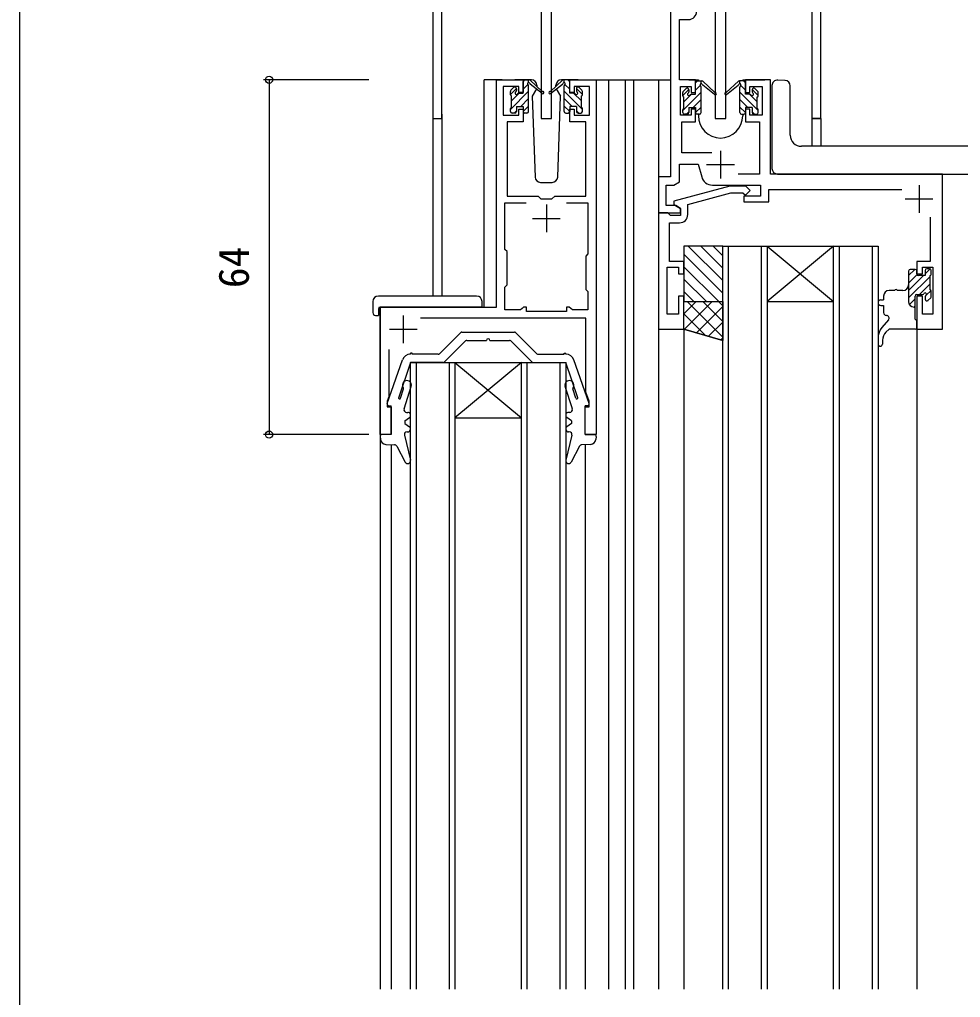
# Model space of a CAD drawing. Units: millimetres, scale not verified. Extents: x -437 to 438, y -281 to 278.
# Drawn here: x -436.8 to -267.1, y 5.6 to 182 of the extents above; entities that cross this region are included whole.
import ezdxf
from ezdxf.enums import TextEntityAlignment as Align

# ---------------------------------------------------------------- set-up
doc = ezdxf.new("R2010")
doc.units = ezdxf.units.MM
doc.header["$LTSCALE"] = 2
for name, color, linetype in [('0-2_YKK_11', 7, 'Continuous'), ('0-3_YKK_12', 2, 'Continuous'), ('0-4_YKK_13', 4, 'Continuous'), ('0-6_YKK_D', 6, 'Continuous'), ('0-7_YKK_ZWAK', 7, 'Continuous')]:
    doc.layers.add(name, color=color, linetype=linetype)
doc.styles.add('ＭＳ ゴシック', font='')
doc.styles.get('ＭＳ ゴシック').set_extended_font_data('MS Gothic')

msp = doc.modelspace()

# ---------------------------------------------------------------- linework, layer by layer
at = {"layer": '0-2_YKK_11'}
for p, q in [((-310.4, 158.3), (-310.4, 153.3)), ((-312.9, 155.8), (-307.9, 155.8)), ((-274.6, 152.1), (-274.6, 147.1)), ((-341.8, 148.6), (-341.8, 143.6)), ((-277.1, 149.6), (-272.1, 149.6)), ((-344.3, 146.1), (-339.3, 146.1)), ((-367.6, 128.6), (-367.6, 123.6)), ((-370.1, 126.1), (-365.1, 126.1))]:
    msp.add_line(p, q, dxfattribs=at)
for points in [[(-362.3, 194.1), (-362.3, 164.1), (-360.67, 164.1), (-360.67, 184.6)], [(-293.93, 184.6), (-293.93, 164.1), (-292.3, 164.1), (-292.3, 194.1)], [(-342.75, 184.6), (-342.75, 164.1), (-340.85, 164.1), (-340.85, 184.6)], [(-319.4, 183.57), (-319.4, 153.6), (-321.6, 153.6), (-321.6, 147.1), (-317.6, 147.1), (-317.6, 147.9), (-318.466, 148.4), (-320.2, 148.4), (-320.2, 152.1), (-318.812, 152.1), (-317.8, 152.685), (-317.8, 155.9), (-314.418, 155.9), (-313.797, 153.582)], [(-311.35, 184.6), (-311.35, 164.1), (-309.45, 164.1), (-309.45, 184.6)], [(-311.95, 157.9), (-317.4, 157.9), (-317.4, 163.5), (-314.9, 163.5), (-314.9, 165.8), (-315.7, 165.8), (-315.7, 164.7), (-317.6, 164.7), (-317.6, 169.9), (-315.7, 169.9), (-315.7, 168.8), (-314.9, 168.8), (-314.9, 171.1), (-317.8, 171.1), (-317.8, 181.97), (-316.2, 181.97)], [(-370.2, 122.479), (-370.2, 113.924), (-370.5, 113.1), (-370.5, 112.1), (-369.8, 112.1), (-369.8, 107.1), (-371.8, 107.1), (-371.8, 130.1), (-350.8, 130.1), (-350.8, 171.1), (-346, 171.1), (-346, 168.8), (-346.8, 168.8), (-346.8, 169.9), (-349.6, 169.9), (-349.6, 164.7), (-346.8, 164.7), (-346.8, 165.8), (-346, 165.8), (-346, 163.5), (-348.9, 163.5), (-348.9, 150.1), (-343.3, 150.1), (-342.8, 149.6), (-340.8, 149.6), (-340.3, 150.1), (-334.7, 150.1), (-334.7, 163.5), (-337.6, 163.5), (-337.6, 165.8), (-336.8, 165.8), (-336.8, 164.7), (-334, 164.7), (-334, 169.9), (-336.8, 169.9), (-336.8, 168.8), (-337.6, 168.8), (-337.6, 171.1), (-332.8, 171.1), (-332.8, 107.1)], [(-272.6, 146.327), (-272.6, 138.3), (-275, 138.3), (-275, 136.1), (-274, 136.1), (-274, 137.3), (-272.1, 137.3), (-272.1, 128.8), (-274, 128.8), (-274, 132.1), (-275, 132.1), (-275, 126.1), (-270.4, 126.1), (-270.4, 154.1), (-301.4, 154.1), (-301.4, 171.1), (-305.9, 171.1), (-305.9, 168.8), (-305.1, 168.8), (-305.1, 169.9), (-302.9, 169.9), (-302.9, 164.7), (-305.1, 164.7), (-305.1, 165.8), (-305.9, 165.8), (-305.9, 163.5), (-303.4, 163.5), (-303.4, 154.1), (-307.192, 154.1)], [(-316.3, 146.8), (-316.3, 148.62), (-308.539, 150.7), (-306.349, 150.7), (-305.924, 150.276), (-305.076, 151.124), (-305.851, 151.9), (-308.697, 151.9), (-318.8, 149.193), (-318.8, 148.593), (-317.6, 147.9), (-317.6, 146.6), (-319.4, 146.6), (-319.6, 146.8), (-319.9, 147.1), (-321.6, 147.1)], [(-311.865, 152.1), (-303.2, 152.1), (-303.2, 150.1), (-306.2, 150.1), (-306.2, 149.1), (-301.7, 149.1), (-301.7, 151.3), (-277.698, 151.3)], [(-338.167, 148.9), (-334.3, 148.9), (-334.3, 139.7), (-334.7, 139.3), (-334.7, 133.3), (-334.3, 132.9), (-334.3, 129.6), (-337.108, 129.6), (-337.404, 129.85), (-337.7, 130.1), (-338.2, 130.1), (-338.2, 129.3), (-345.4, 129.3), (-345.4, 130.1), (-345.9, 130.1), (-346.196, 129.85), (-346.492, 129.6), (-349.3, 129.6), (-349.3, 133.7), (-348.9, 134.1), (-348.9, 140.1), (-349.3, 140.5), (-349.3, 148.9), (-345.433, 148.9)], [(-321.6, 147.1), (-321.6, 126.1), (-317, 126.1), (-317, 132.1), (-318, 132.1), (-318, 128.8), (-320, 128.8), (-320, 137.3), (-318, 137.3), (-318, 136.1), (-317, 136.1), (-317, 138.3), (-319.6, 138.3), (-319.6, 145.3), (-317.8, 145.3)], [(-332.8, 107.1), (-334.8, 107.1), (-334.8, 112.1), (-334.1, 112.1), (-334.1, 113.1), (-334.7, 114.748), (-334.7, 128.1), (-364.487, 128.1)]]:
    msp.add_lwpolyline(points, dxfattribs=at)
for centre, radius, start, end in [((-316.2, 183.47), 1.5, 270.00001, 359.99999), ((-311.865, 154.1), 2, 195, 270.00001), ((-317.8, 146.8), 1.5, 270.00001, 359.99999)]:
    msp.add_arc(centre, radius, start, end, dxfattribs=at)
at = {"layer": '0-3_YKK_12'}
for p, q in [((-353, 130.1), (-353, 171.1)), ((-349.8, 171.1), (-353, 171.1)), ((-334.95, 171.1), (-327.6, 171.1)), ((-330.6, 171.1), (-330.6, 7.062)), ((-327.6, 171.1), (-327.6, 7.062)), ((-327.6, 171.1), (-319.4, 171.1)), ((-326.1, 171.1), (-326.1, 7.062)), ((-321.6, 171.1), (-321.6, 7.062)), ((-316.1, 171.1), (-314.4, 171.1)), ((-314.4, 171.1), (-314.4, 170.9)), ((-306.4, 171.1), (-302.4, 171.1)), ((-306.4, 171.1), (-306.4, 170.9)), ((-362.3, 164.915), (-362.3, 132.1)), ((-360.67, 164.915), (-360.67, 132.1)), ((-314.4, 164.9), (-314.4, 164.6)), ((-306.4, 164.9), (-306.4, 164.6)), ((-293.93, 164.1), (-293.93, 159.1)), ((-292.3, 164.1), (-293.93, 164.1)), ((-292.3, 164.1), (-292.3, 159.1)), ((-310, 7.062), (-310, 141.1)), ((-309, 141.1), (-309, 7.062)), ((-303, 7.062), (-303, 141.1)), ((-302, 141.1), (-290, 141.1)), ((-302, 141.1), (-290, 131.1)), ((-290, 141.1), (-302, 131.1)), ((-290, 7.062), (-290, 141.1)), ((-289, 141.1), (-289, 7.062)), ((-283, 7.062), (-283, 141.1)), ((-302, 131.1), (-290, 131.1)), ((-371.8, 130.1), (-371.8, 7.062)), ((-369.3, 130.1), (-371.8, 130.1)), ((-317, 126.1), (-317, 7.062)), ((-275, 126.6), (-275, 7.062)), ((-366.3, 7.062), (-366.3, 120.1)), ((-365.3, 120.1), (-365.3, 7.062)), ((-359.3, 7.062), (-359.3, 120.1)), ((-358.3, 120.1), (-346.3, 120.1)), ((-358.3, 120.1), (-346.3, 110.1)), ((-346.3, 120.1), (-358.3, 110.1)), ((-346.3, 7.062), (-346.3, 120.1)), ((-345.3, 120.1), (-345.3, 7.062)), ((-339.3, 7.062), (-339.3, 120.1)), ((-358.3, 110.1), (-346.3, 110.1)), ((-369.8, 105.29), (-369.8, 7.062)), ((-334.8, 105.29), (-334.8, 7.062))]:
    msp.add_line(p, q, dxfattribs=at)
for points in [[(-310, 141.1), (-302, 141.1), (-302, 7.062)], [(-290, 141.1), (-282, 141.1), (-282, 7.062)], [(-366.3, 120.1), (-358.3, 120.1), (-358.3, 7.062)], [(-346.3, 120.1), (-338.3, 120.1), (-338.3, 7.062)]]:
    msp.add_lwpolyline(points, dxfattribs=at)
msp.add_arc((-310.4, 164.6), 4, 180, 0, dxfattribs=at)
at = {"layer": '0-4_YKK_13'}
for p, q in [((-348.3, 168.461), (-347.205, 169.556)), ((-348.212, 169.212), (-347.712, 169.712)), ((-344.513, 171.1), (-347.5, 171.1)), ((-347.2, 169.5), (-347.2, 169.161)), ((-346, 170.761), (-345.661, 171.1)), ((-346, 169.414), (-345.148, 170.266)), ((-345.7, 171.1), (-344.909, 171.1)), ((-345, 170.6), (-345, 171.1)), ((-345, 165.4), (-345, 170)), ((-344.716, 171.029), (-342.534, 168.982)), ((-342.566, 168.637), (-344.707, 170.334)), ((-343.585, 169.444), (-344.342, 168.133)), ((-343.514, 170.135), (-343.505, 169.893)), ((-338.884, 171.029), (-341.066, 168.982)), ((-341.034, 168.637), (-338.893, 170.334)), ((-340.095, 169.893), (-340.086, 170.135)), ((-340.015, 169.444), (-339.258, 168.133)), ((-336.1, 171.1), (-339.087, 171.1)), ((-337.9, 171.1), (-338.691, 171.1)), ((-338.6, 170.6), (-338.6, 171.1)), ((-338.6, 165.4), (-338.6, 170)), ((-337.6, 169.414), (-338.452, 170.266)), ((-337.6, 170.761), (-337.939, 171.1)), ((-336.4, 169.5), (-336.4, 169.161)), ((-335.3, 168.461), (-336.395, 169.556)), ((-335.388, 169.212), (-335.888, 169.712)), ((-317.2, 168.261), (-316.105, 169.356)), ((-317.112, 169.012), (-316.612, 169.512)), ((-314.9, 170.561), (-314.561, 170.9)), ((-314.9, 169.214), (-314.048, 170.066)), ((-314.6, 170.9), (-313.809, 170.9)), ((-313.9, 170.4), (-313.9, 170.9)), ((-313.9, 165.2), (-313.9, 169.8)), ((-313.616, 170.829), (-311.434, 168.782)), ((-311.466, 168.437), (-313.607, 170.134)), ((-307.184, 170.829), (-309.366, 168.782)), ((-309.334, 168.437), (-307.193, 170.134)), ((-306.2, 170.9), (-306.991, 170.9)), ((-306.9, 170.4), (-306.9, 170.9)), ((-306.9, 165.2), (-306.9, 169.8)), ((-305.9, 169.214), (-306.752, 170.066)), ((-305.9, 170.561), (-306.239, 170.9)), ((-303.6, 168.261), (-304.695, 169.356)), ((-303.688, 169.012), (-304.188, 169.512)), ((-301.119, 170.063), (-301.119, 155.1)), ((-298.804, 170.995), (-300.067, 171.061)), ((-298.767, 170.993), (-298.804, 170.995)), ((-297.819, 161.1), (-297.819, 169.995)), ((-348.3, 165.767), (-345, 169.067)), ((-348.3, 168.4), (-348.3, 169)), ((-348.1, 167.314), (-346.714, 168.7)), ((-348.1, 166.1), (-348.1, 168.2)), ((-346.42, 166.3), (-345, 167.72)), ((-344.342, 168.133), (-343.834, 153.565)), ((-339.766, 153.565), (-339.258, 168.133)), ((-335.3, 165.767), (-338.6, 169.067)), ((-337.18, 166.3), (-338.6, 167.72)), ((-335.5, 167.314), (-336.886, 168.7)), ((-335.5, 166.1), (-335.5, 168.2)), ((-335.3, 168.4), (-335.3, 169)), ((-317.2, 165.567), (-313.9, 168.867)), ((-317.2, 168.2), (-317.2, 168.8)), ((-317, 167.114), (-315.614, 168.5)), ((-317, 165.9), (-317, 168)), ((-316.1, 169.3), (-316.1, 168.961)), ((-303.6, 165.567), (-306.9, 168.867)), ((-303.8, 167.114), (-305.186, 168.5)), ((-304.7, 169.3), (-304.7, 168.961)), ((-303.8, 165.9), (-303.8, 168)), ((-303.6, 168.2), (-303.6, 168.8)), ((-348.3, 165.4), (-348.3, 165.9)), ((-347.2, 166.3), (-347.2, 165.4)), ((-347.2, 166.3), (-346, 166.3)), ((-346, 166.3), (-346, 165.4)), ((-345.999, 165.374), (-345, 166.373)), ((-337.601, 165.374), (-338.6, 166.373)), ((-336.4, 166.3), (-337.6, 166.3)), ((-337.6, 166.3), (-337.6, 165.4)), ((-336.4, 166.3), (-336.4, 165.4)), ((-335.3, 165.4), (-335.3, 165.9)), ((-316.1, 166.1), (-316.1, 165.2)), ((-316.1, 166.1), (-314.9, 166.1)), ((-315.32, 166.1), (-313.9, 167.52)), ((-314.9, 166.1), (-314.9, 165.2)), ((-314.899, 165.174), (-313.9, 166.173)), ((-305.48, 166.1), (-306.9, 167.52)), ((-305.901, 165.174), (-306.9, 166.173)), ((-304.7, 166.1), (-305.9, 166.1)), ((-305.9, 166.1), (-305.9, 165.2)), ((-304.7, 166.1), (-304.7, 165.2)), ((-347.5, 165.1), (-348, 165.1)), ((-347.62, 165.1), (-347.2, 165.52)), ((-345.3, 165.1), (-345.7, 165.1)), ((-338.3, 165.1), (-337.9, 165.1)), ((-335.98, 165.1), (-336.4, 165.52)), ((-336.1, 165.1), (-335.6, 165.1)), ((-317.2, 165.2), (-317.2, 165.7)), ((-316.4, 164.9), (-316.9, 164.9)), ((-316.52, 164.9), (-316.1, 165.32)), ((-314.2, 164.9), (-314.6, 164.9)), ((-306.6, 164.9), (-306.2, 164.9)), ((-304.28, 164.9), (-304.7, 165.32)), ((-304.4, 164.9), (-303.9, 164.9)), ((-303.6, 165.2), (-303.6, 165.7)), ((-218.319, 159.1), (-295.819, 159.1)), ((-300.119, 154.1), (-215.619, 154.1)), ((-342.834, 152.6), (-340.766, 152.6)), ((-310, 132.634), (-317, 139.634)), ((-310, 134.879), (-316.221, 141.1)), ((-310, 137.124), (-313.977, 141.1)), ((-310, 139.369), (-311.732, 141.1)), ((-310.711, 131.1), (-317, 137.388)), ((-276.5, 136.6), (-276.5, 131.1)), ((-276.499, 135.786), (-275.385, 136.9)), ((-276.499, 134.439), (-274.97, 135.969)), ((-275.3, 136.9), (-276.2, 136.9)), ((-275, 136.1), (-275, 136.6)), ((-273.5, 136.091), (-272.606, 136.985)), ((-272.7, 137), (-273.2, 137)), ((-272.4, 136), (-272.4, 136.7)), ((-312.956, 131.1), (-317, 135.143)), ((-276.5, 133.091), (-273.791, 135.8)), ((-276.5, 131.744), (-272.6, 135.644)), ((-274.497, 132.4), (-272.6, 134.297)), ((-272.6, 133.2), (-272.6, 135.8)), ((-315.202, 131.1), (-317, 132.898)), ((-278.95, 133.1), (-280, 133.1)), ((-277.5, 133.1), (-278.55, 133.1)), ((-275, 132.4), (-273.961, 132.4)), ((-273.3, 132.25), (-272.436, 133.114)), ((-272.4, 132), (-272.4, 133)), ((-373.1, 131.1), (-373.1, 129.1)), ((-354.4, 132.1), (-372.1, 132.1)), ((-353.4, 130.1), (-353.4, 131.1)), ((-317, 128.864), (-314.765, 131.1)), ((-316.95, 126.086), (-311.936, 131.1)), ((-310, 124.693), (-316.407, 131.1)), ((-310, 127.521), (-313.579, 131.1)), ((-310, 130.35), (-310.75, 131.1)), ((-281.5, 131.4), (-281, 131.4)), ((-281, 132.1), (-281, 131.4)), ((-276.34, 130.557), (-275.3, 131.597)), ((-275.3, 127.9), (-275.3, 132.1)), ((-273.5, 131.939), (-273.5, 131.5)), ((-273.458, 132.092), (-273.35, 132.2)), ((-272.988, 131.288), (-272.488, 131.788)), ((-372.1, 129.8), (-372.1, 128.6)), ((-353.4, 130.1), (-371.8, 130.1)), ((-313.13, 124.994), (-317, 128.864)), ((-314.751, 125.457), (-310, 130.208)), ((-281.5, 130.4), (-281, 130.4)), ((-281, 130.4), (-281, 129.1)), ((-275.5, 130.1), (-275.3, 130.1)), ((-275.45, 130.1), (-275.3, 130.25)), ((-372.6, 128.6), (-372.1, 128.6)), ((-312.551, 124.829), (-310, 127.379)), ((-280.119, 127.776), (-281.287, 126.4)), ((-275, 127.6), (-275.3, 127.9)), ((-275, 126.4), (-275, 127.6)), ((-361.078, 121.688), (-357.254, 125.512)), ((-357.042, 125.6), (-347.558, 125.6)), ((-343.522, 121.688), (-347.346, 125.512)), ((-317, 126.1), (-310, 124.1)), ((-280, 126.1), (-280.575, 125.556)), ((-275.3, 126.1), (-280, 126.1)), ((-360.212, 120.188), (-356.388, 124.012)), ((-356.176, 124.1), (-352.6, 124.1)), ((-352, 124.1), (-348.424, 124.1)), ((-344.388, 120.188), (-348.212, 124.012)), ((-310.351, 124.2), (-310, 124.551)), ((-282, 124.459), (-282, 123.437)), ((-281.2, 124.103), (-281.2, 123.437)), ((-366.029, 121.8), (-366.329, 121.8)), ((-366.329, 121.6), (-366.329, 121.8)), ((-366.029, 121.6), (-366.029, 121.8)), ((-338.571, 121.8), (-338.271, 121.8)), ((-338.571, 121.6), (-338.571, 121.8)), ((-338.271, 121.6), (-338.271, 121.8)), ((-370.483, 112.698), (-367.746, 120.591)), ((-366.327, 120.1), (-368.47, 113.684)), ((-366.329, 121.6), (-366.329, 121.6)), ((-366.329, 121.6), (-366.329, 121.6)), ((-360.424, 120.1), (-366.327, 120.1)), ((-361.29, 121.6), (-366.029, 121.6)), ((-344.176, 120.1), (-338.273, 120.1)), ((-343.31, 121.6), (-338.571, 121.6)), ((-336.152, 113.749), (-338.273, 120.1)), ((-338.271, 121.6), (-338.271, 121.6)), ((-338.271, 121.6), (-338.271, 121.6)), ((-334.117, 112.698), (-336.854, 120.591)), ((-368.132, 113.646), (-367.588, 115.354)), ((-367.477, 111.752), (-366.187, 115.798)), ((-337.123, 111.752), (-338.413, 115.798)), ((-336.468, 113.646), (-337.012, 115.354)), ((-370.2, 112.3), (-369.8, 112.3)), ((-369.8, 107.1), (-369.8, 112.3)), ((-334.8, 107.1), (-334.8, 112.3)), ((-334.4, 112.3), (-334.8, 112.3)), ((-367.3, 109.6), (-366.5, 110.2)), ((-367.3, 109.6), (-367.3, 109.1)), ((-367, 111.1), (-366.8, 111.1)), ((-337.3, 109.6), (-338.1, 110.2)), ((-337.6, 111.1), (-337.8, 111.1)), ((-337.3, 109.6), (-337.3, 109.1)), ((-367.3, 109.1), (-366.5, 108.5)), ((-337.3, 109.1), (-338.1, 108.5)), ((-371.774, 106.765), (-371.709, 106.216)), ((-369.8, 107.1), (-371.476, 107.1)), ((-367.408, 106.982), (-366.315, 102.473)), ((-366.922, 107.6), (-366.8, 107.6)), ((-337.192, 106.982), (-338.285, 102.473)), ((-337.678, 107.6), (-337.8, 107.6)), ((-334.8, 107.1), (-333.124, 107.1)), ((-332.826, 106.765), (-332.891, 106.216)), ((-370.763, 105.335), (-369.211, 105.262)), ((-368.794, 105), (-367.242, 102.118)), ((-335.806, 105), (-337.358, 102.118)), ((-333.837, 105.335), (-335.389, 105.262))]:
    msp.add_line(p, q, dxfattribs=at)
for points in [[(-346.739, 168.7), (-346, 168.7), (-346, 170.8)], [(-336.861, 168.7), (-337.6, 168.7), (-337.6, 170.8)], [(-315.639, 168.5), (-314.9, 168.5), (-314.9, 170.6)], [(-305.161, 168.5), (-305.9, 168.5), (-305.9, 170.6)], [(-273.5, 136.7), (-273.5, 135.8), (-274.7, 135.8)]]:
    msp.add_lwpolyline(points, dxfattribs=at)
for points in [[(-317, 131.1), (-310, 131.1), (-310, 141.1), (-317, 141.1)], [(-317, 131.1), (-310, 131.1), (-310, 124.1), (-317, 126.1)]]:
    msp.add_lwpolyline(points, close=True, dxfattribs=at)
for centre, radius, start, end in [((-347.5, 169.5), 0.3, 0, 135), ((-345.7, 170.8), 0.3, 90, 180), ((-345, 170.4), 0.2, 20.88332, 233.1301), ((-345.3, 170), 0.3, 0, 53.1301), ((-344.909, 170.8), 0.3, 49.89741, 90), ((-344.533, 170.578), 0.3, 200.88332, 234.62002), ((-344.513, 170.1), 1, 2, 90), ((-339.087, 170.1), 1, 90, 178), ((-339.067, 170.578), 0.3, 305.37998, 339.11668), ((-338.691, 170.8), 0.3, 90, 130.10259), ((-338.6, 170.4), 0.2, 306.8699, 159.11668), ((-338.3, 170), 0.3, 126.8699, 180), ((-337.9, 170.8), 0.3, 0, 90), ((-336.1, 169.5), 0.3, 45, 180), ((-316.4, 169.3), 0.3, 0, 135), ((-314.6, 170.6), 0.3, 90, 180), ((-313.9, 170.2), 0.2, 20.88332, 233.1301), ((-314.2, 169.8), 0.3, 0, 53.1301), ((-313.809, 170.6), 0.3, 49.89741, 90), ((-313.433, 170.378), 0.3, 200.88332, 234.62002), ((-307.367, 170.378), 0.3, 305.37998, 339.11668), ((-306.991, 170.6), 0.3, 90, 130.10259), ((-306.9, 170.2), 0.2, 306.8699, 159.11668), ((-306.6, 169.8), 0.3, 126.8699, 180), ((-306.2, 170.6), 0.3, 0, 90), ((-304.4, 169.3), 0.3, 45, 180), ((-300.119, 170.063), 1, 87, 180), ((-298.819, 169.995), 1, 0, 87), ((-348, 169), 0.3, 135, 180), ((-348.1, 168.4), 0.2, 180, 270), ((-347.2, 168.7), 0.25, 123.05573, 326.94427), ((-347.5, 169.161), 0.3, 303.05573, 0), ((-346.739, 168.4), 0.3, 90, 146.94427), ((-342.451, 168.8), 0.2, 234.62002, 114.62002), ((-341.149, 168.8), 0.2, 65.37998, 305.37998), ((-336.861, 168.4), 0.3, 33.05573, 90), ((-336.4, 168.7), 0.25, 213.05573, 56.94427), ((-336.1, 169.161), 0.3, 180, 236.94427), ((-335.5, 168.4), 0.2, 270, 0), ((-335.6, 169), 0.3, 0, 45), ((-316.9, 168.8), 0.3, 135, 180), ((-317, 168.2), 0.2, 180, 270), ((-316.1, 168.5), 0.25, 123.05573, 326.94427), ((-316.4, 168.961), 0.3, 303.05573, 0), ((-315.639, 168.2), 0.3, 90, 146.94427), ((-311.351, 168.6), 0.2, 234.62002, 114.62002), ((-309.449, 168.6), 0.2, 65.37998, 305.37998), ((-305.161, 168.2), 0.3, 33.05573, 90), ((-304.7, 168.5), 0.25, 213.05573, 56.94427), ((-304.4, 168.961), 0.3, 180, 236.94427), ((-303.8, 168.2), 0.2, 270, 0), ((-303.9, 168.8), 0.3, 0, 45), ((-348.1, 165.9), 0.2, 90, 180), ((-335.5, 165.9), 0.2, 0, 90), ((-317, 165.7), 0.2, 90, 180), ((-303.8, 165.7), 0.2, 0, 90), ((-348, 165.4), 0.3, 180, 270), ((-347.5, 165.4), 0.3, 270, 0), ((-345.7, 165.4), 0.3, 180, 270), ((-345.3, 165.4), 0.3, 270, 0), ((-338.3, 165.4), 0.3, 180, 270), ((-337.9, 165.4), 0.3, 270, 0), ((-336.1, 165.4), 0.3, 180, 270), ((-335.6, 165.4), 0.3, 270, 0), ((-316.9, 165.2), 0.3, 180, 270), ((-316.4, 165.2), 0.3, 270, 0), ((-314.6, 165.2), 0.3, 180, 270), ((-314.2, 165.2), 0.3, 270, 0), ((-306.6, 165.2), 0.3, 180, 270), ((-306.2, 165.2), 0.3, 270, 0), ((-304.4, 165.2), 0.3, 180, 270), ((-303.9, 165.2), 0.3, 270, 0), ((-295.819, 161.1), 2, 180, 270), ((-342.834, 153.6), 1, 182, 270), ((-340.766, 153.6), 1, 270, 358), ((-300.119, 155.1), 1, 180, 270), ((-276.2, 136.6), 0.3, 90, 180), ((-275.3, 136.6), 0.3, 0, 90), ((-274.7, 136.1), 0.3, 180, 270), ((-273.2, 136.7), 0.3, 90, 180), ((-272.7, 136.7), 0.3, 0, 90), ((-272.6, 136), 0.2, 270, 0), ((-277.5, 134.1), 1, 270, 0), ((-280, 132.1), 1, 90, 180), ((-278.75, 133.1), 0.2, 0, 180), ((-275, 132.1), 0.3, 90, 180), ((-273.961, 132.7), 0.3, 270, 326.94427), ((-273.5, 132.4), 0.25, 303.05573, 146.94427), ((-272.6, 133), 0.2, 0, 90), ((-372.1, 131.1), 1, 90, 180), ((-354.407, 131.093), 1.007, 0.41283, 89.58717), ((-281.5, 130.9), 0.5, 90, 270), ((-275.5, 131.1), 1, 180, 270), ((-273.2, 131.939), 0.3, 123.05573, 180), ((-273.2, 131.5), 0.3, 180, 315), ((-272.7, 132), 0.3, 315, 0), ((-372.6, 129.1), 0.5, 180, 270), ((-371.8, 129.8), 0.3, 90, 180), ((-280.5, 129.1), 0.5, 180, 270), ((-280.5, 128.1), 0.5, 319.67145, 90), ((-357.042, 125.3), 0.3, 90, 135), ((-347.558, 125.3), 0.3, 45, 90), ((-279, 124.459), 3, 139.67145, 180), ((-279.2, 124.103), 2, 133.43233, 180), ((-275.3, 126.4), 0.3, 270, 0), ((-356.176, 123.8), 0.3, 90, 135), ((-352.3, 124.1), 0.3, 0, 180), ((-348.424, 123.8), 0.3, 45, 90), ((-281.6, 123.437), 0.4, 180, 0), ((-366.329, 120.1), 1.5, 90, 160.87549), ((-361.29, 121.9), 0.3, 270, 315), ((-360.424, 120.4), 0.3, 270.00015, 315), ((-344.176, 120.4), 0.3, 225, 269.99985), ((-343.31, 121.9), 0.3, 225, 270), ((-338.271, 120.1), 1.5, 19.12451, 90), ((-366.949, 116.041), 0.8, 342.31955, 212.79835), ((-337.651, 116.041), 0.8, 327.20165, 197.68045), ((-367.874, 115.446), 0.3, 342.31955, 32.79835), ((-336.726, 115.446), 0.3, 147.20165, 197.68045), ((-368.291, 113.696), 0.166, 161.53127, 342.31955), ((-336.309, 113.696), 0.166, 197.68045, 18.46873), ((-370.2, 112.6), 0.3, 160.87549, 270), ((-367, 111.6), 0.5, 162.31955, 270), ((-337.6, 111.6), 0.5, 270, 17.68045), ((-334.4, 112.6), 0.3, 270, 19.12451), ((-366.8, 110.6), 0.5, 306.8699, 90), ((-337.8, 110.6), 0.5, 90, 233.1301), ((-366.8, 108.1), 0.5, 270, 53.1301), ((-337.8, 108.1), 0.5, 126.8699, 270), ((-371.476, 106.8), 0.3, 90, 186.78003), ((-370.716, 106.334), 1, 186.78003, 267.31769), ((-366.922, 107.1), 0.5, 90, 193.62039), ((-337.678, 107.1), 0.5, 346.37961, 90), ((-333.884, 106.334), 1, 272.68232, 353.21997), ((-333.124, 106.8), 0.3, 353.21997, 90), ((-369.234, 104.763), 0.5, 28.31242, 87.31769), ((-335.366, 104.763), 0.5, 92.68232, 151.68758), ((-366.801, 102.355), 0.5, 208.31242, 13.62039), ((-337.799, 102.355), 0.5, 166.37961, 331.68758)]:
    msp.add_arc(centre, radius, start, end, dxfattribs=at)
at = {"layer": '0-6_YKK_D'}
for p, q in [((-373.8, 171.1), (-392.8, 171.1)), ((-391.8, 171.1), (-391.8, 107.1)), ((-373.8, 107.1), (-392.8, 107.1))]:
    msp.add_line(p, q, dxfattribs=at)
for centre in [(-391.8, 171.1), (-391.8, 107.1)]:
    msp.add_circle(centre, 0.637, dxfattribs=at)
at = {"layer": '0-7_YKK_ZWAK'}
msp.add_line((-436.8, 244.1), (-436.8, -280.9), dxfattribs=at)

# ---------------------------------------------------------------- texts
at = {"layer": '0-6_YKK_D', "style": 'ＭＳ ゴシック'}
msp.add_text('64', height=5.499, rotation=90, dxfattribs=at).set_placement((-393.8, 133.518), align=Align.BOTTOM_LEFT)

doc.saveas('drawing.dxf')
